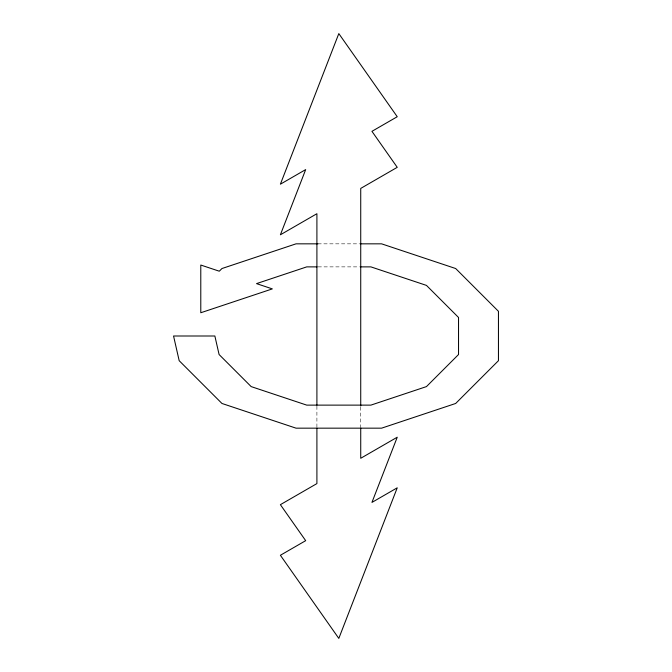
<?xml version="1.0" encoding="UTF-8"?>
<svg xmlns="http://www.w3.org/2000/svg" width="672" height="672" viewBox="0 0 672 672"><rect width="100%" height="100%" fill="white"/><g stroke="black" fill="none" stroke-linecap="round" stroke-linejoin="round"><path stroke-width="0.5" stroke-dasharray="3.36 2.52" d="M317.948 243.835L359.68 243.835M318.116 266.876L359.512 266.876M360.73 407.03L360.73 426.905M316.907 406.182L316.907 427.106"/><path stroke-width="1.01" d="M317.948 243.835L296.041 243.835L221.953 268.531L219.282 271.202L200.785 265.037L200.785 312.749L272.345 288.893L256.519 283.618L306.734 266.876L317.083 266.876M360.721 243.835L381.587 243.835L455.675 268.531L498.448 311.304L498.448 360.696L455.675 403.469L381.587 428.165L296.041 428.165L221.953 403.469L179.18 360.696L173.552 336L214.864 336L219.089 354.522L251.168 386.602L306.734 405.124L370.894 405.124L426.46 386.602L458.539 354.522L458.539 317.478L426.46 285.398L370.894 266.876L360.545 266.876M360.73 405.989L360.73 188.412L397.244 167.328L371.944 131.334L397.244 116.726L338.814 33.6L280.384 184.195L305.684 169.588L280.384 234.797L316.907 213.713L316.907 405.132M360.73 427.955L360.73 458.287L397.244 437.203L371.944 502.412L397.244 487.805L338.814 638.4L280.384 555.274L305.684 540.666L280.384 504.672L316.907 483.588L316.907 428.148"/></g></svg>
